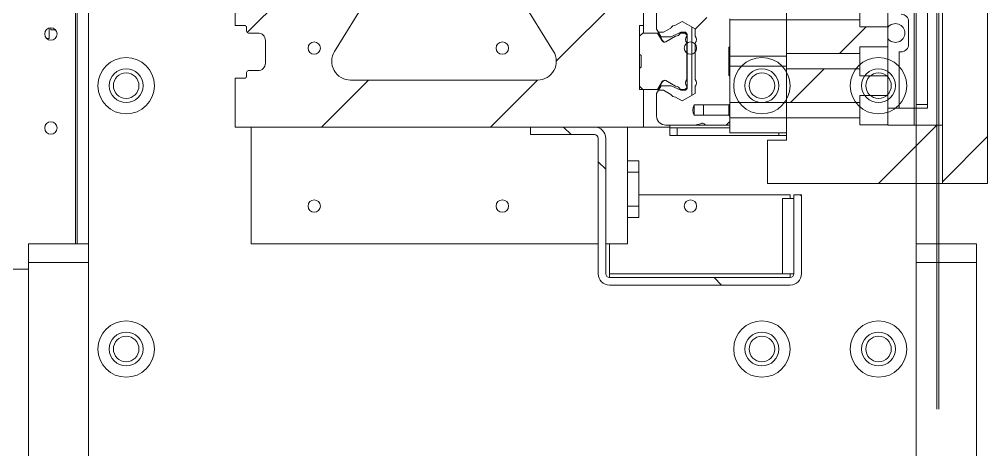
# Model space of a CAD drawing. Extents: x 500 to 100500, y -14500 to 21140.
# Drawn here: x 12685.3 to 12942.7, y -6588.8 to -6474.4 of the extents above; entities that cross this region are included whole.
import ezdxf

# ---------------------------------------------------------------- set-up
doc = ezdxf.new("R2010")
doc.units = 0
doc.linetypes.add('SLD-Solid', pattern=[0])
doc.layers.get('0').update_dxf_attribs({"linetype": 'CONTINUOUS'})
doc.layers.add('D', color=7, linetype='CONTINUOUS')
doc.layers.add('M06SMMF-001B', color=7, linetype='CONTINUOUS')
doc.layers.add('MODEL', color=7, linetype='SLD-Solid', lineweight=15)
pattern_1 = [(45, (62226.025, 1917.564), (-22.45064, 22.45064), [])]
pattern_2 = [(135, (-1040.06, -1164.264), (-22.45064, -22.45064), [])]
pattern_3 = [(45, (-1040.06, -1164.264), (-22.45064, 22.45064), [])]

# ---------------------------------------------------------------- blocks, each defined once
blk = doc.blocks.new('KA$Cc1652419')
at = {"layer": 'MODEL'}
for p, q in [((10, 358.6), (10, 795.6)), ((10.5, 358.6), (10.5, 795.6)), ((239.5, 402.6), (239.5, 545.85)), ((239, 493.85), (239, 402.6)), ((16, 402.6), (16, 464.6)), ((236, 402.6), (236, 464.6)), ((244.73, 459.41), (246, 459.41)), ((246, 459.41), (246, 460)), ((246.5, 459.92), (246.5, 459.87)), ((246.5, 459.87), (246.5, 457.11)), ((246.65, 459.87), (246.5, 459.87)), ((247.09, 457.11), (246.5, 457.11)), ((0, 402.6), (16, 402.6)), ((0, 397.6), (0, 402.6)), ((16, 402.6), (16, 397.6)), ((252, 402.6), (236, 402.6)), ((236, 402.6), (236, 397.6)), ((252, 397.6), (252, 402.6)), ((16, 397.6), (0, 397.6)), ((0, 222.6), (0, 397.6)), ((16, 222.6), (16, 397.6)), ((236, 397.6), (252, 397.6)), ((236, 222.6), (236, 397.6)), ((252, 222.6), (252, 397.6)), ((371, 395.85), (252, 395.85))]:
    blk.add_line(p, q, dxfattribs=at)
for centre, radius in [((246, 458.35), 1.65), ((76, 454.6), 1.65), ((126, 454.6), 1.65), ((176, 454.6), 1.65), ((26, 444.6), 7.5), ((57, 444.6), 7.5), ((226, 444.6), 7.5), ((26, 444.6), 4.5), ((26, 444.6), 3.4), ((57, 444.6), 4.5), ((57, 444.6), 3.4), ((226, 444.6), 4.5), ((226, 444.6), 3.4), ((246, 433.35), 1.65), ((76, 412.6), 1.65), ((126, 412.6), 1.65), ((176, 412.6), 1.65), ((26, 374.6), 7.5), ((57, 374.6), 7.5), ((226, 374.6), 7.5), ((26, 374.6), 4.5), ((57, 374.6), 4.5), ((226, 374.6), 4.5), ((26, 374.6), 3.4), ((57, 374.6), 3.4), ((226, 374.6), 3.4)]:
    blk.add_circle(centre, radius, dxfattribs=at)
blk = doc.blocks.new('KA$Cfd49dd59')
at = {"linetype": 'Continuous', "lineweight": 18}
h = blk.add_hatch(dxfattribs=at)
h.set_pattern_fill('ANSI31', color=6, scale=10, style=0)
h.set_pattern_definition(pattern_1)
edge = h.paths.add_edge_path(flags=0)
edge.add_line((218.25, 165), (217.25, 165))
edge.add_line((217.25, 165), (217.25, 182))
edge.add_line((217.25, 182), (218.25, 182))
edge.add_line((218.25, 182), (218.25, 192))
edge.add_line((218.25, 192), (129.25, 192))
edge.add_line((129.25, 192), (129.25, 198))
edge.add_line((129.25, 198), (119.75, 198))
edge.add_line((119.75, 198), (119.75, 200))
edge.add_line((119.75, 200), (118.25, 200))
edge.add_line((118.25, 200), (118.25, 217))
edge.add_line((118.25, 217), (109.75, 217))
edge.add_line((109.75, 217), (109.75, 204))
edge.add_line((109.75, 204), (111.25, 204))
edge.add_line((111.25, 204), (111.25, 186))
edge.add_line((111.25, 186), (109.75, 186))
edge.add_line((109.75, 186), (109.75, 69))
edge.add_line((109.75, 69), (112.25, 69))
edge.add_arc((112.25, 68.5), 0.5, 0, 90, ccw=False)
edge.add_line((112.75, 68.5), (112.75, 67.5))
edge.add_arc((113.25, 67.5), 0.5, 180, 270)
edge.add_line((113.25, 67), (115.75, 67))
edge.add_arc((115.75, 65), 2, 0, 90, ccw=False)
edge.add_line((117.75, 65), (117.75, 59))
edge.add_arc((115.75, 59), 2, 270, 360, ccw=False)
edge.add_line((115.75, 57), (113.25, 57))
edge.add_arc((113.25, 56.5), 0.5, 90, 180)
edge.add_line((112.75, 56.5), (112.75, 55.5))
edge.add_arc((112.25, 55.5), 0.5, 270, 360, ccw=False)
edge.add_line((112.25, 55), (109.75, 55))
edge.add_line((109.75, 55), (109.75, 42))
edge.add_line((109.75, 42), (218.25, 42))
edge.add_line((218.25, 42), (218.25, 52))
edge.add_line((218.25, 52), (217.25, 52))
edge.add_line((217.25, 52), (217.25, 69))
edge.add_line((217.25, 69), (218.25, 69))
edge.add_line((218.25, 69), (218.25, 165))
edge = h.paths.add_edge_path(flags=0)
edge.add_line((194.36, 171.88), (173.76, 138.45))
edge.add_arc((165.25, 143.69), 10, 211.6331, 328.3669, ccw=False)
edge.add_line((156.74, 138.45), (136.14, 171.88))
edge.add_arc((140.4, 174.5), 5, 90, 211.6331, ccw=False)
edge.add_line((140.4, 179.5), (190.1, 179.5))
edge.add_arc((190.1, 174.5), 5, -31.6331, 90, ccw=False)
edge = h.paths.add_edge_path(flags=0)
edge.add_line((136.14, 62.12), (156.74, 95.55))
edge.add_arc((165.25, 90.31), 10, 31.6331, 148.3669, ccw=False)
edge.add_line((173.76, 95.55), (194.36, 62.12))
edge.add_arc((190.1, 59.5), 5, -90, 31.6331, ccw=False)
edge.add_line((190.1, 54.5), (140.4, 54.5))
edge.add_arc((140.4, 59.5), 5, 148.3669, 270, ccw=False)
edge = h.paths.add_edge_path(flags=0)
edge.add_line((194.49, 77.15), (176.41, 106.51))
edge.add_arc((193.44, 117), 20, 148.3669, 211.6331, ccw=False)
edge.add_line((176.41, 127.49), (194.49, 156.85))
edge.add_arc((198.75, 154.22), 5, 0, 148.3669, ccw=False)
edge.add_line((203.75, 154.22), (203.75, 79.78))
edge.add_arc((198.75, 79.78), 5, -148.3669, 0, ccw=False)
edge = h.paths.add_edge_path(flags=0)
edge.add_line((136.01, 156.85), (154.09, 127.49))
edge.add_arc((137.06, 117), 20, -31.6331, 31.6331, ccw=False)
edge.add_line((154.09, 106.51), (136.01, 77.15))
edge.add_arc((131.75, 79.78), 5, 180, 328.3669, ccw=False)
edge.add_line((126.75, 79.78), (126.75, 154.22))
edge.add_arc((131.75, 154.22), 5, 31.6331, 180, ccw=False)
h = blk.add_hatch(dxfattribs=at)
h.set_pattern_fill('ANSI31', color=6, scale=10, style=0)
h.set_pattern_definition(pattern_1)
h.paths.add_polyline_path([(297.75, 27), (309.75, 27), (309.75, 207), (297.75, 207)], flags=0)
at = {"layer": 'MODEL'}
h = blk.add_hatch(dxfattribs=at)
h.set_pattern_fill('ANSI31', color=2, scale=10, style=0)
h.set_pattern_definition(pattern_3)
h.paths.add_polyline_path([(290.25, 187), (290.25, 47), (290.75, 47), (290.75, 187)], flags=0)
h = blk.add_hatch(dxfattribs=at)
h.set_pattern_fill('ANSI31', color=2, scale=10, style=0)
h.set_pattern_definition(pattern_3)
edge = h.paths.add_edge_path(flags=0)
edge.add_line((231.95, 76.5), (224.22, 76.5))
edge.add_arc((224.24, 74.01), 2.49, 90.436, 179.7724)
edge.add_line((221.75, 74.02), (221.75, 68.05))
edge.add_line((221.75, 68.05), (222.25, 67.19))
edge.add_line((222.25, 67.19), (223.56, 67.19))
edge.add_line((223.56, 67.19), (225.54, 68.33))
edge.add_arc((226.79, 67.61), 1.45, 90, 150, ccw=False)
edge.add_line((226.79, 69.06), (228.54, 70.07))
edge.add_line((228.54, 70.07), (232.01, 68.07))
edge.add_line((232.01, 68.07), (232.01, 66.17))
edge.add_arc((230.88, 65.26), 1.45, -38.9329, 38.9329, ccw=False)
edge.add_line((232.01, 64.34), (232.01, 54.66))
edge.add_arc((230.88, 53.74), 1.45, -38.9329, 38.9329, ccw=False)
edge.add_line((232.01, 52.83), (232.01, 50.93))
edge.add_line((232.01, 50.93), (228.54, 48.93))
edge.add_line((228.54, 48.93), (226.79, 49.94))
edge.add_arc((226.79, 51.39), 1.45, 210, 270, ccw=False)
edge.add_line((225.54, 50.67), (223.56, 51.81))
edge.add_line((223.56, 51.81), (222.25, 51.81))
edge.add_line((222.25, 51.81), (221.75, 50.95))
edge.add_line((221.75, 50.95), (221.75, 44.98))
edge.add_arc((224.24, 44.99), 2.49, 180.2276, 269.564)
edge.add_line((224.22, 42.5), (231.95, 42.5))
edge.add_line((231.95, 42.5), (233.75, 42.98))
edge.add_arc((233.88, 42.5), 0.501, 90.0083, 104.9917, ccw=False)
edge.add_line((233.88, 43), (234.04, 43))
edge.add_arc((234.04, 42.5), 0.5, 45, 90, ccw=False)
edge.add_line((234.4, 42.85), (234.75, 42.5))
edge.add_line((234.75, 42.5), (240.17, 42.5))
edge.add_line((240.17, 42.5), (240.44, 42.69))
edge.add_line((240.44, 42.69), (241.25, 43.5))
edge.add_line((241.25, 43.5), (241.25, 44.77))
edge.add_spline(control_points=[(241.25, 44.77), (241.15, 44.89), (241.04, 45.01), (240.95, 45.13)], knot_values=[0.003515, 0.003515, 0.003515, 0.003515, 0.003989, 0.003989, 0.003989, 0.003989], weights=[1, 1, 1, 1], degree=3, periodic=0)
edge.add_line((240.95, 45.13), (234.25, 45.13))
edge.add_line((234.25, 45.13), (234.25, 45.13))
edge.add_line((234.25, 45.13), (231.75, 45.13))
edge.add_spline(control_points=[(231.75, 45.13), (231.6, 45.45), (231.45, 45.78), (231.38, 46.13), (231.34, 46.35), (231.33, 46.58), (231.37, 46.8), (231.42, 47.08), (231.52, 47.35), (231.63, 47.61), (231.67, 47.7), (231.71, 47.79), (231.75, 47.87)], knot_values=[0.004399, 0.004399, 0.004399, 0.004399, 0.00547, 0.00547, 0.00547, 0.006135, 0.006135, 0.006135, 0.006978, 0.006978, 0.006978, 0.007269, 0.007269, 0.007269, 0.007269], weights=[1, 1, 1, 1, 1, 1, 1, 1, 1, 1, 1, 1, 1], degree=3, periodic=0)
edge.add_line((231.75, 47.87), (234.25, 47.87))
edge.add_line((234.25, 47.87), (234.25, 47.87))
edge.add_line((234.25, 47.87), (240.95, 47.87))
edge.add_spline(control_points=[(240.95, 47.87), (240.97, 47.9), (240.99, 47.92), (241.01, 47.95), (241.09, 48.05), (241.17, 48.14), (241.25, 48.23)], knot_values=[0.007119, 0.007119, 0.007119, 0.007119, 0.007226, 0.007226, 0.007226, 0.007598, 0.007598, 0.007598, 0.007598], weights=[1, 1, 1, 1, 1, 1, 1], degree=3, periodic=0)
edge.add_line((241.25, 48.23), (241.25, 55.5))
edge.add_line((241.25, 55.5), (241.1, 55.65))
edge.add_arc((241.45, 56.01), 0.5, 179.9937, 224.9996, ccw=False)
edge.add_line((240.95, 56.01), (240.95, 62.99))
edge.add_arc((241.45, 62.99), 0.5, 135.0004, 180.0063, ccw=False)
edge.add_line((241.1, 63.35), (241.25, 63.5))
edge.add_line((241.25, 63.5), (241.25, 70.77))
edge.add_spline(control_points=[(241.25, 70.77), (241.15, 70.89), (241.04, 71.01), (240.95, 71.13)], knot_values=[0.003515, 0.003515, 0.003515, 0.003515, 0.003989, 0.003989, 0.003989, 0.003989], weights=[1, 1, 1, 1], degree=3, periodic=0)
edge.add_line((240.95, 71.13), (234.25, 71.13))
edge.add_line((234.25, 71.13), (234.25, 71.13))
edge.add_line((234.25, 71.13), (231.75, 71.13))
edge.add_spline(control_points=[(231.75, 71.13), (231.6, 71.45), (231.45, 71.78), (231.38, 72.13), (231.34, 72.35), (231.33, 72.58), (231.37, 72.8), (231.42, 73.08), (231.52, 73.35), (231.63, 73.61), (231.67, 73.7), (231.71, 73.79), (231.75, 73.87)], knot_values=[0.004399, 0.004399, 0.004399, 0.004399, 0.00547, 0.00547, 0.00547, 0.006135, 0.006135, 0.006135, 0.006978, 0.006978, 0.006978, 0.007269, 0.007269, 0.007269, 0.007269], weights=[1, 1, 1, 1, 1, 1, 1, 1, 1, 1, 1, 1, 1], degree=3, periodic=0)
edge.add_line((231.75, 73.87), (234.25, 73.87))
edge.add_line((234.25, 73.87), (234.25, 73.87))
edge.add_line((234.25, 73.87), (240.95, 73.87))
edge.add_spline(control_points=[(240.95, 73.87), (240.97, 73.9), (240.99, 73.92), (241.01, 73.95), (241.09, 74.05), (241.17, 74.14), (241.25, 74.23)], knot_values=[0.007119, 0.007119, 0.007119, 0.007119, 0.007226, 0.007226, 0.007226, 0.007598, 0.007598, 0.007598, 0.007598], weights=[1, 1, 1, 1, 1, 1, 1], degree=3, periodic=0)
edge.add_line((241.25, 74.23), (241.25, 75.5))
edge.add_line((241.25, 75.5), (240.44, 76.31))
edge.add_line((240.44, 76.31), (240.17, 76.5))
edge.add_line((240.17, 76.5), (234.75, 76.5))
edge.add_line((234.75, 76.5), (234.4, 76.15))
edge.add_arc((234.04, 76.5), 0.5, 270, 315, ccw=False)
edge.add_line((234.04, 76), (233.88, 76))
edge.add_arc((233.88, 76.5), 0.501, 255.0083, 269.9917, ccw=False)
edge.add_line((233.75, 76.02), (231.95, 76.5))
h = blk.add_hatch(dxfattribs=at)
h.set_pattern_fill('ANSI31', color=2, scale=10, angle=90, style=0)
h.set_pattern_definition(pattern_2)
h.paths.add_polyline_path([(256.25, 70.48), (241.25, 70.48), (241.25, 60.81), (256.25, 60.81)], flags=0)
h = blk.add_hatch(dxfattribs=at)
h.set_pattern_fill('ANSI31', color=2, scale=10, style=0)
h.set_pattern_definition(pattern_3)
h.paths.add_polyline_path([(283.25, 63.37), (283.25, 68.63), (275.75, 68.63), (275.75, 70.48), (256.25, 70.48), (256.25, 61.52), (275.75, 61.52), (275.75, 63.37)], flags=0)
h = blk.add_hatch(dxfattribs=at)
h.set_pattern_fill('ANSI31', color=2, scale=10, angle=90, style=0)
h.set_pattern_definition(pattern_2)
h.paths.add_polyline_path([(241.25, 48.52), (256.25, 48.52), (256.25, 58.19), (241.25, 58.19)], flags=0)
h = blk.add_hatch(dxfattribs=at)
h.set_pattern_fill('ANSI31', color=2, scale=10, style=0)
h.set_pattern_definition(pattern_3)
h.paths.add_polyline_path([(283.25, 50.37), (283.25, 55.63), (275.75, 55.63), (275.75, 57.48), (256.25, 57.48), (256.25, 48.52), (275.75, 48.52), (275.75, 50.37)], flags=0)
h = blk.add_hatch(dxfattribs=at)
h.set_pattern_fill('ANSI31', color=2, scale=10, style=0)
h.set_pattern_definition(pattern_3)
h.paths.add_polyline_path([(297.75, 27), (297.75, 42.5), (283.25, 42.5), (283.25, 42.63), (275.75, 42.63), (275.75, 44.48), (256.25, 44.48), (256.25, 38.5), (251.25, 38.5), (251.25, 27)], flags=0)
h = blk.add_hatch(dxfattribs=at)
h.set_pattern_fill('ANSI31', color=2, scale=10, angle=90, style=0)
h.set_pattern_definition(pattern_2)
edge = h.paths.add_edge_path(flags=0)
edge.add_line((260.25, 24), (258.25, 24))
edge.add_line((258.25, 24), (258.25, 3))
edge.add_arc((257.25, 3), 1, 270, 360, ccw=False)
edge.add_line((257.25, 2), (209.25, 2))
edge.add_arc((209.25, 3), 1, 180, 270, ccw=False)
edge.add_line((208.25, 3), (208.25, 39))
edge.add_arc((205.25, 39), 3, 0, 90)
edge.add_line((205.25, 42), (188.25, 42))
edge.add_line((188.25, 42), (188.25, 40))
edge.add_line((188.25, 40), (205.25, 40))
edge.add_arc((205.25, 39), 1, 0, 90, ccw=False)
edge.add_line((206.25, 39), (206.25, 3))
edge.add_arc((209.25, 3), 3, 180, 270)
edge.add_line((209.25, 0), (257.25, 0))
edge.add_arc((257.25, 3), 3, 270, 360)
edge.add_line((260.25, 3), (260.25, 24))
at = {"layer": 'MODEL', "color": 2}
for p, q in [((297.75, 27), (297.75, 207)), ((309.75, 27), (309.75, 207)), ((109.75, 69), (109.75, 186)), ((290.25, 47), (290.25, 187)), ((290.75, 187), (290.75, 47)), ((293.75, 186), (293.75, 48)), ((218.25, 165), (218.25, 69)), ((136.14, 62.12), (156.74, 95.55)), ((173.76, 95.55), (194.36, 62.12)), ((283.25, 76.37), (283.25, 68.63)), ((221.75, 74.02), (221.75, 68.05)), ((256.25, 70.48), (256.25, 74.52)), ((275.75, 70.48), (275.75, 74.52)), ((226.79, 69.06), (228.54, 70.07)), ((228.54, 70.07), (232.01, 68.07)), ((241.25, 63.5), (241.25, 70.77)), ((241.25, 60.81), (241.25, 70.48)), ((241.25, 70.48), (256.25, 70.48)), ((256.25, 70.48), (256.25, 60.81)), ((256.25, 61.52), (256.25, 70.48)), ((256.25, 70.48), (275.75, 70.48)), ((275.75, 70.48), (275.75, 68.63)), ((288.75, 64), (288.75, 70)), ((112.25, 69), (109.75, 69)), ((112.75, 67.5), (112.75, 68.5)), ((115.75, 67), (113.25, 67)), ((218.25, 69), (217.25, 69)), ((217.25, 69), (217.25, 52)), ((217.25, 66.15), (218.1, 67)), ((218.1, 67), (222.02, 67)), ((218.25, 69), (218.25, 67)), ((221.75, 68.05), (222.25, 67.19)), ((222.02, 67), (223.22, 64.92)), ((222.25, 67.19), (223.56, 67.19)), ((222.25, 67.19), (222.25, 66.8)), ((222.94, 66), (222.25, 67.19)), ((223.56, 67.19), (225.54, 68.33)), ((225.67, 66), (228.24, 67.2)), ((228.11, 67), (229.3, 67)), ((229.44, 67.2), (228.24, 67.2)), ((229.3, 67), (229.75, 66.55)), ((229.9, 66.73), (229.44, 67.2)), ((231.1, 68.59), (231.1, 50.41)), ((232.01, 68.07), (232.01, 66.17)), ((275.75, 68.63), (283.25, 68.63)), ((283.25, 68.63), (283.25, 63.37)), ((117.75, 59), (117.75, 65)), ((217.25, 61.4), (217.25, 66.15)), ((222.25, 66.8), (223.25, 65.07)), ((222.94, 66), (225.67, 66)), ((224.18, 64.66), (226.77, 66.16)), ((229.75, 66.55), (229.75, 66.17)), ((229.9, 66.73), (229.9, 52.26)), ((229.75, 64.34), (229.75, 54.66)), ((232.01, 64.34), (232.01, 54.66)), ((240.95, 56.01), (240.95, 62.99)), ((241.1, 63.35), (241.25, 63.5)), ((283.25, 63.37), (275.75, 63.37)), ((275.75, 63.37), (275.75, 61.52)), ((283.25, 63.37), (283.25, 55.63)), ((286.25, 62), (286.25, 47)), ((286.25, 62), (286.75, 62)), ((217.65, 61), (217.25, 61.4)), ((217.65, 58), (217.65, 61)), ((256.25, 60.81), (241.25, 60.81)), ((241.25, 58.19), (241.25, 60.81)), ((275.75, 61.52), (256.25, 61.52)), ((256.25, 58.19), (256.25, 60.81)), ((275.75, 57.48), (275.75, 61.52)), ((113.25, 57), (115.75, 57)), ((217.25, 57.6), (217.65, 58)), ((217.25, 52.85), (217.25, 57.6)), ((241.25, 48.52), (241.25, 58.19)), ((241.25, 58.19), (256.25, 58.19)), ((256.25, 58.19), (256.25, 48.52)), ((256.25, 57.48), (275.75, 57.48)), ((256.25, 48.52), (256.25, 57.48)), ((275.75, 57.48), (275.75, 55.63)), ((109.75, 55), (112.25, 55)), ((109.75, 42), (109.75, 55)), ((112.75, 55.5), (112.75, 56.5)), ((190.1, 54.5), (140.4, 54.5)), ((223.22, 54.08), (222.02, 52)), ((226.77, 52.84), (224.18, 54.34)), ((241.25, 55.5), (241.1, 55.65)), ((241.25, 48.23), (241.25, 55.5)), ((275.75, 55.63), (283.25, 55.63)), ((283.25, 55.63), (283.25, 50.37)), ((218.1, 52), (217.25, 52.85)), ((217.25, 52), (218.25, 52)), ((222.02, 52), (218.1, 52)), ((218.25, 52), (218.25, 42)), ((222.25, 51.81), (221.75, 50.95)), ((223.25, 53.93), (222.25, 52.2)), ((222.94, 53), (222.25, 51.81)), ((222.25, 52.2), (222.25, 51.81)), ((223.56, 51.81), (222.25, 51.81)), ((225.67, 53), (222.94, 53)), ((225.54, 50.67), (223.56, 51.81)), ((228.24, 51.8), (225.67, 53)), ((229.3, 52), (228.11, 52)), ((228.24, 51.8), (229.44, 51.8)), ((229.75, 52.45), (229.3, 52)), ((229.44, 51.8), (229.9, 52.26)), ((229.75, 52.83), (229.75, 52.45)), ((232.01, 52.83), (232.01, 50.93)), ((221.75, 50.95), (221.75, 44.98)), ((228.54, 48.93), (226.79, 49.94)), ((232.01, 50.93), (228.54, 48.93)), ((283.25, 50.37), (275.75, 50.37)), ((275.75, 50.37), (275.75, 48.52)), ((283.25, 50.37), (283.25, 42.63)), ((234.25, 47.87), (231.75, 47.87)), ((231.75, 45.11), (231.75, 47.87)), ((240.95, 47.87), (234.25, 47.87)), ((234.25, 47.87), (234.25, 47.87)), ((234.25, 45.13), (234.25, 47.87)), ((240.95, 45.12), (240.95, 47.88)), ((256.25, 48.52), (241.25, 48.52)), ((241.25, 48.23), (241.25, 44.77)), ((256.25, 44.48), (256.25, 48.52)), ((275.75, 48.52), (256.25, 48.52)), ((275.75, 44.48), (275.75, 48.52)), ((283.25, 47), (286.25, 47)), ((290.25, 47), (286.25, 47)), ((290.75, 47), (290.25, 47)), ((290.25, 42.5), (290.25, 47)), ((290.75, 48), (293.75, 48)), ((293.75, 47), (290.75, 47)), ((293.75, 48), (293.75, 47)), ((231.75, 45.13), (234.25, 45.13)), ((234.25, 45.13), (240.95, 45.13)), ((234.25, 45.13), (234.25, 45.13)), ((240.95, 45.13), (241.25, 44.77)), ((241.25, 43.5), (241.25, 44.77)), ((241.25, 44.48), (256.25, 44.48)), ((241.25, 40.5), (241.25, 44.48)), ((256.25, 44.48), (256.25, 40.5)), ((256.25, 38.5), (256.25, 44.48)), ((256.25, 44.48), (275.75, 44.48)), ((275.75, 44.48), (275.75, 42.63)), ((218.25, 42), (109.75, 42)), ((114, 11), (114, 42)), ((188.25, 42), (188.25, 40)), ((205.25, 42), (188.25, 42)), ((214, 11), (214, 42)), ((218.25, 42), (225.25, 42)), ((224.22, 42.5), (231.95, 42.5)), ((225.25, 42.5), (225.25, 42.49)), ((225.25, 42.49), (225.25, 41.75)), ((241.25, 42.49), (225.25, 42.49)), ((225.25, 39.75), (225.25, 41.75)), ((225.25, 41.75), (227.25, 41.75)), ((227.25, 41.75), (227.25, 39.75)), ((241.25, 41.75), (227.25, 41.75)), ((231.95, 42.5), (233.75, 42.98)), ((233.88, 43), (234.04, 43)), ((234.4, 42.85), (234.75, 42.5)), ((234.75, 42.5), (240.17, 42.5)), ((240.17, 42.5), (240.44, 42.69)), ((240.44, 42.69), (241.25, 43.5)), ((275.75, 42.63), (283.25, 42.63)), ((283.25, 42.63), (283.25, 42.5)), ((283.25, 42.5), (297.75, 42.5)), ((297.75, 42.5), (297.75, 27)), ((205.25, 40), (188.25, 40)), ((206.25, 3), (206.25, 39)), ((208.25, 3), (208.25, 39)), ((227.25, 39.75), (225.25, 39.75)), ((254.25, 39.75), (227.25, 39.75)), ((256.25, 40.5), (241.25, 40.5)), ((254.25, 39.75), (254.25, 40.5)), ((256.25, 39.75), (254.25, 39.75)), ((251.25, 38.5), (256.25, 38.5)), ((251.25, 27), (251.25, 38.5)), ((214, 33), (217, 33)), ((217, 33), (217, 30)), ((217, 30), (214, 30)), ((214, 30), (214, 21)), ((217, 30), (217, 21)), ((297.75, 27), (251.25, 27)), ((309.75, 27), (297.75, 27)), ((257.25, 24), (217, 24)), ((257.25, 23), (257.25, 24)), ((258.25, 24), (258.25, 3)), ((260.25, 24), (258.25, 24)), ((260.25, 24), (260.25, 3)), ((214, 21), (217, 21)), ((217, 21), (217, 18)), ((258.25, 23), (255.25, 23)), ((255.25, 23), (255.25, 3)), ((217, 18), (214, 18)), ((206.25, 11), (114, 11)), ((214, 11), (208.25, 11)), ((209.25, 11), (209.25, 3)), ((209.25, 3), (209.25, 2)), ((255.25, 3), (209.25, 3)), ((258.25, 3), (255.25, 3)), ((257.25, 2), (257.25, 3)), ((257.25, 2), (209.25, 2)), ((257.25, 0), (209.25, 0))]:
    blk.add_line(p, q, dxfattribs=at)
at = {"layer": 'MODEL', "color": 2, "flags": 128}
blk.add_lwpolyline([(241.25, 48.23), (241.01, 47.95), (240.95, 47.87)], dxfattribs=at)
at = {"layer": 'MODEL', "color": 2}
for centre, radius, start, end in [((285.25, 67), 2.5, 216.8699, 143.1301), ((286.75, 70), 2, 0, 90), ((112.25, 68.5), 0.5, 0, 90), ((113.25, 67.5), 0.5, 180, 270), ((115.75, 65), 2, 0, 90), ((226.79, 67.61), 1.45, 90, 150), ((226.79, 67.61), 1.45, 268.9925, 335.2527), ((223.83, 65.27), 0.7, 210.0011, 299.9978), ((224.12, 65.57), 1, 209.9999, 261.1748), ((230.88, 65.26), 1.45, 141.0716, 218.9284), ((230.88, 65.26), 1.45, 321.0671, 38.9329), ((140.4, 59.5), 5, 148.3669, 270), ((190.1, 59.5), 5, 270, 31.6331), ((241.45, 62.99), 0.5, 135.0004, 180.0063), ((286.75, 64), 2, 270, 0), ((113.25, 56.5), 0.5, 90, 180), ((115.75, 59), 2, 270, 0), ((112.25, 55.5), 0.5, 270, 0), ((223.83, 53.73), 0.7, 60.0031, 150.0042), ((224.12, 53.43), 1, 98.8776, 150.0001), ((230.88, 53.74), 1.45, 141.0671, 218.9329), ((230.88, 53.74), 1.45, 321.0671, 38.9329), ((241.45, 56.01), 0.5, 179.9937, 224.9996), ((226.79, 51.39), 1.45, 24.7553, 90.9966), ((226.79, 51.39), 1.45, 210, 270), ((234.12, 46.5), 2.74, 149.8551, 210.1449), ((224.24, 44.99), 2.49, 180.2276, 269.564), ((205.25, 39), 3, 0, 90), ((233.88, 42.5), 0.501, 90.0083, 104.9917), ((234.04, 42.5), 0.5, 45, 90), ((205.25, 39), 1, 0, 90), ((209.25, 3), 3, 180, 270), ((209.25, 3), 1, 180, 270), ((257.25, 3), 3, 270, 0), ((257.25, 3), 1, 270, 0)]:
    blk.add_arc(centre, radius, start, end, dxfattribs=at)

msp = doc.modelspace()

# ---------------------------------------------------------------- block references
at = {"layer": 'D', "color": 0}
msp.add_blockref('KA$Cfd49dd59', (12632.96, -6545.04, -97.17), dxfattribs=at)
at = {"layer": 'M06SMMF-001B', "xscale": -1}
msp.add_blockref('KA$Cc1652419', (12939.71, -6936.64, -97.17), dxfattribs=at)

doc.saveas('drawing.dxf')
